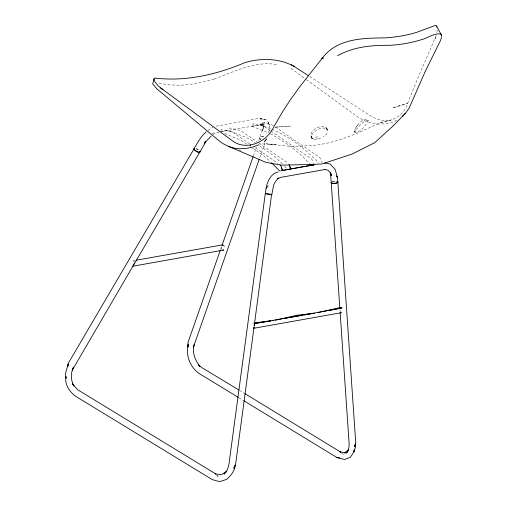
<?xml version="1.0" encoding="UTF-8"?>
<svg xmlns="http://www.w3.org/2000/svg" width="507" height="507" viewBox="0 0 507 507"><rect width="100%" height="100%" fill="white"/><g stroke="black" fill="none" stroke-linecap="round" stroke-linejoin="round"><path stroke-width="0.38" stroke-dasharray="2.54 1.9" d="M263.513 129.558L264.052 124.576L262.347 130.261L264.052 124.576M436.92 32.499L437.18 29.463M368.291 120.108C366.06 125.495 361.352 131.687 355.154 132.6L354.792 132.016C357.784 127.004 362.416 121.509 368.291 120.108C364.793 115.146 352.035 129.355 354.97 132.308M320.639 138.284L315.493 139.742L312.749 139.545L311.273 137.365L312.097 134.285C315.316 130.09 321.419 126.509 326.736 128.689L327.649 129.849L327.737 131.459A9.113 4.829 -25.7 0 1 323.213 136.896M268.609 132.321C270.472 127.91 269.572 123.182 266.397 119.601L260.446 119.018L264.857 119.392L259.331 118.321L215.728 126.281M436.191 35.598L418.015 77.641L407.755 102.908C404.409 115.298 392.45 121.427 380.472 122.485C356.903 133.652 332.744 145.281 306.12 145.75C292.85 147.778 279.566 144.989 266.359 143.779L276.296 144.672L260.547 143.817M262.487 129.792L258.557 141.13M266.467 138.544L259.489 158.52M220.684 249.21L221.73 246.218L221.407 248.081L222.117 249.628M253.335 156.036L256.466 147.093M207.883 130.457L212.934 127.295M212.965 134.723L215.323 132.891L220.786 131.89M435.177 38.678L435.437 37.981L435.982 38.437L435.57 37.575M396.867 120.33L391.696 122.523L385.548 123.841L378.906 124.095A57.722 43.602 73.8 0 1 355.844 115.583L306.9 80.005M212.002 133.658L214.176 132.758M214.22 78.959C234.513 71.753 254.939 60.485 277.31 64.655M315.291 137.384L318.022 136.617M380.472 122.485L393.483 119.373M316.52 138.969L317.8 138.677M221.559 131.738L228.511 130.388L248.506 138.5L255.173 142.714M220.272 131.852L260.148 124.76L270.934 128.949M135.426 260.357L132.314 260.909L134.057 261.409L134.437 262.163M270.288 130.603L263.868 126.344L253.101 123.771A3.327 2.478 79.9 0 1 251.909 126.224L264.527 124.545L260.465 124.5L262.195 124.735L263.798 127.466M275.016 127.187L290.549 126.085L275.098 127.187M388.647 120.539C382.145 121.16 375.706 119.05 370.23 115.634L309.213 76.158M179.18 85.157L169.87 84.954L157.886 83.059M252.79 323.06L253.595 323.13M354.564 129.836L355.787 130.185M239.266 149.977L240.698 150.459M271.657 129.228C289.529 136.535 305.36 148.773 318.485 162.855M251.909 126.224L269.806 133.373M224.588 133.525L240.274 139.964L247.574 144.622M270.51 133.696C284.522 141.84 298.306 150.997 309.15 163.21M325.836 127.453L326.622 128.163L327.199 130.464L326.666 128.201C320.576 122.776 305.816 132.238 312.749 139.545M273.368 125.59L270.795 124.437L261.339 122.307L261.238 123.068A3.327 2.478 79.9 0 1 260.148 124.76M239.469 390.339L244.197 393.223M239.012 397.811L243.062 400.283M275.301 126.921L319.099 157.1A5.317 3.967 79.9 0 1 321.172 159.997L322.084 162.677M270.928 131.047L310.861 158.564A5.317 3.967 79.9 0 1 312.933 161.46L313.618 163.476M258.481 142.752L240.47 130.502L229.703 127.935A3.327 2.478 79.9 0 1 228.511 130.388M259.128 143.202L287.463 162.728A5.317 3.967 79.9 0 1 288.312 163.482M259.654 145.801L274.699 156.486L282.475 164.04M249.596 143.779L232.231 131.966L221.47 129.399L221.363 130.16A3.327 2.478 79.9 0 1 221.115 130.85M255.395 147.771L277.937 163.305M252.695 148.145L262.296 154.762L270.415 161.619M341.496 452.973L343.41 454.329L341.648 452.916M290.942 68.388L306.26 79.542M326.666 128.201L327.649 129.849M284.661 166.258L286.848 168.476M216.723 475.04L218.859 477.347L216.964 475.255M340.666 312.375L339.975 310.107L340.083 311.685M312.014 138.455L310.848 135.033L311.273 137.365M196.152 148.735A3.327 1.122 30.4 0 1 199.473 150.953M332.129 181.772A3.327 0.976 -3.9 0 1 336.819 181.443M266.042 138.855A3.327 1.895 19.3 0 1 264.508 140.705M260.655 139.488A3.327 1.895 19.3 0 1 260.192 137.01A3.327 1.895 19.3 0 1 263.805 136.941M266.055 138.924A3.327 1.889 19 0 1 264.426 140.731M261.225 139.938A3.327 1.889 19 0 1 260.021 137.188A3.327 1.889 19 0 1 263.881 136.998M196.063 148.741A3.327 1.109 30.2 0 1 199.422 150.928M332.015 181.924A3.327 1.008 -3.9 0 1 336.699 181.538M214.163 79.067A211.406 91.818 -42.8 0 1 179.123 85.239M356.548 126.522L356.383 126.794L357.555 125.438L356.548 126.522M264.698 122.783L260.642 124.842L264.698 122.783M399.535 105.729L392.418 107.966L407.539 103.472L399.535 105.729M355.274 132.01L354.279 131.63L355.274 132.01M260.63 118.492L259.977 118.296L262.138 119.025L260.63 118.492M313.427 138.677L311.9 137.866L313.427 138.677M269.318 124.741L267.595 121.642L269.318 124.741"/><path stroke-width="0.76" d="M355.622 443.543L355.61 446.895L353.918 451.832L354.247 449.551M254.318 324.271L254.184 326.064L271.613 194.346M441.489 37.29L441.534 35.192L436.552 26.009L435.513 25.35L416.811 32.296A229.747 110.589 27.9 0 1 385.39 37.879C362.562 38.126 336.623 38.323 321.749 58.85L300.024 86.431L289.928 100.418L281.581 113.391L273.875 126.712C267.018 142.049 245.996 151.802 231.699 140.268L164.268 90.569C160.149 87.768 155.877 84.485 153.97 79.751L154.128 78.693L154.996 78.053C185.644 81.766 216.483 74.656 244.742 62.691C261.194 57.709 280.498 58.083 295.423 67.247L308.554 75.733M193.497 347.625L194.244 344.538C191.608 352.276 195.315 360.224 199.79 366.466M265.529 193.535L271.828 194.498M188.065 346.972L188.255 344.114C185.48 355.071 189.948 367.15 199.175 373.513L238.341 397.399M291.246 64.687L294.098 66.404M265.3 193.56L228.942 464.26L228.118 467.657L226.591 471.142L224.119 474.096L226.756 471.18L221.261 474.812L215.171 473.76L216.02 474.21M354.279 449.36L353.905 452.022L350.198 457.428L344.481 459.462L336.921 457.529L243.74 400.695M266.01 188.661L265.281 193.712L271.796 194.669L273.691 184.732L275.985 180.847L278.413 178.014L277.31 178.698M160.485 87.939L163.07 89.701M154.128 78.693L152.708 84.01L156.999 88.959L218.016 139.976A57.57 42.182 85.8 0 0 239.329 148.773L245.895 148.513L252.606 147.112L258.887 144.742M355.439 443.53L354.501 446.806L355.756 443.118L337.846 182.064M253.773 327.991L254.058 327.021L235.47 465.198L233.79 468.272L235.254 465.046C234.735 470.902 230.881 475.68 226.61 479.407L219.696 481.65L212.306 479.628L74.561 395.612C69.11 390.783 64.636 384.426 65.878 376.657L66.132 378.152C64.269 373.298 67.311 368.741 68.249 364.077L67.862 366.219L68.217 363.399L194.137 148.646M441.255 38.069L440.558 40.402L425.151 71.633L409.149 108.099L405.625 113.105L393.217 125.863L374.749 142.657L352.181 154.033L321.92 163.97L308.839 164.547L281.36 165.149L265.782 162.322L228.315 146.27M134.431 263.051L133.696 264.85L199.821 152.087M220.418 249.957L187.964 342.555L188.002 347.003M222.003 245.445L253.075 156.777M194.124 345.02L259.223 159.268M194.105 148.697C197.559 142.714 200.924 136.44 206.172 131.801M199.834 152.081L204.473 144.115L205.354 141.231L204.53 143.817L207.369 140.008L211.197 136.098M348.436 450.077L346.592 453.081L348.252 450.241L349.025 446.768L349.127 443.581L340.134 312.477M268.108 185.847L266.055 188.61C267.081 181.829 270.953 173.293 278.045 172.025M402.552 116.166L405.625 113.105M344.595 452.878L348.803 449.481M264.204 141.783L264.958 141.364M222.237 245.014L222.529 244.868L136.206 260.218M337.573 55.688C353.392 46.859 371.802 45.053 389.598 45.338A213.428 104.968 29.2 0 0 420.994 39.78C427.566 38.393 433.777 32.904 440.716 34.007L441.534 35.192M312.832 165.003A3.327 2.478 79.9 0 1 314.074 164.813L282.443 170.441A3.327 2.478 79.9 0 0 280.675 171.024M277.893 178.489L280.675 177.38L324.917 169.515L324.265 169.49L327.966 170.175L330.754 173.4L331.312 175.637L330.602 172.367M321.749 58.85L322.427 58.077L323.213 58.489L322.87 57.614M275.333 320.228L296.677 315.259L314.194 313.263M319.581 312.331L318.035 312.635L340.412 307.483L341.978 307.952L328.847 310.518M323.441 311.577L324.987 311.273M278.375 319.676L279.902 319.385M283.711 318.662L288.28 317.788M289.801 317.496L341.978 307.952M314.074 164.813L282.443 170.441L281.296 167.088A5.317 3.967 79.9 0 0 280.073 164.946M253.855 328.27L341.718 312.648M302.755 315.164L254.108 323.58L267.747 321.463M304.282 314.917L311.14 313.82M312.667 313.573L314.194 313.332M269.261 321.229L270.782 320.994M254.343 322.87L270.681 320.88M272.234 320.69L273.793 320.5M290.055 168.964L290.682 168.989L289.535 165.618A5.317 3.967 79.9 0 0 289.015 164.464M222.884 250.002L223.771 250.04L132.498 266.27L133.24 265.63L72.273 370.154L73.623 367.017C70.454 372.956 70.676 380.256 74.003 386.087L72.362 383.843L77.907 389.877L215.652 473.887M324.524 162.969L330.177 164.008L332.782 166.765L335.178 169.484L337.453 177.564L336.851 176.322M345.533 453.043L339.576 451.617L340.856 452.523M238.797 389.927L201.83 367.607L198.465 364.825L199.714 366.542M244.875 393.635L340.476 451.978M161.847 88.852L162.272 89.15M222.985 245.014L224.316 246.187M309.701 163.761L311.336 165.428M271.505 162.728L279.699 171.055M336.762 175.916L337.504 177.298L337.833 182.159M281.296 167.088L282.462 170.447M289.535 165.618L290.695 168.977M436.552 26.009L436.857 27.048M330.513 172.481L331.217 182.71M331.21 182.533L339.823 308.002M194.415 148.475A3.327 1.122 30.4 0 0 196.665 151.479A3.327 1.122 30.4 0 0 199.783 151.409A3.327 1.109 30.2 0 1 196.741 151.53A3.327 1.109 30.2 0 1 194.358 148.519M337.358 181.607A3.327 0.976 -3.9 0 1 335.045 183.236A3.327 0.976 -3.9 0 1 331.305 182.267M337.269 181.696A3.327 1.008 -3.9 0 1 335.19 183.382A3.327 1.008 -3.9 0 1 331.267 182.444M250.528 145.04L250.471 145.877L250.528 145.04M339.196 457.853L336.921 457.529L339.196 457.853"/></g></svg>
